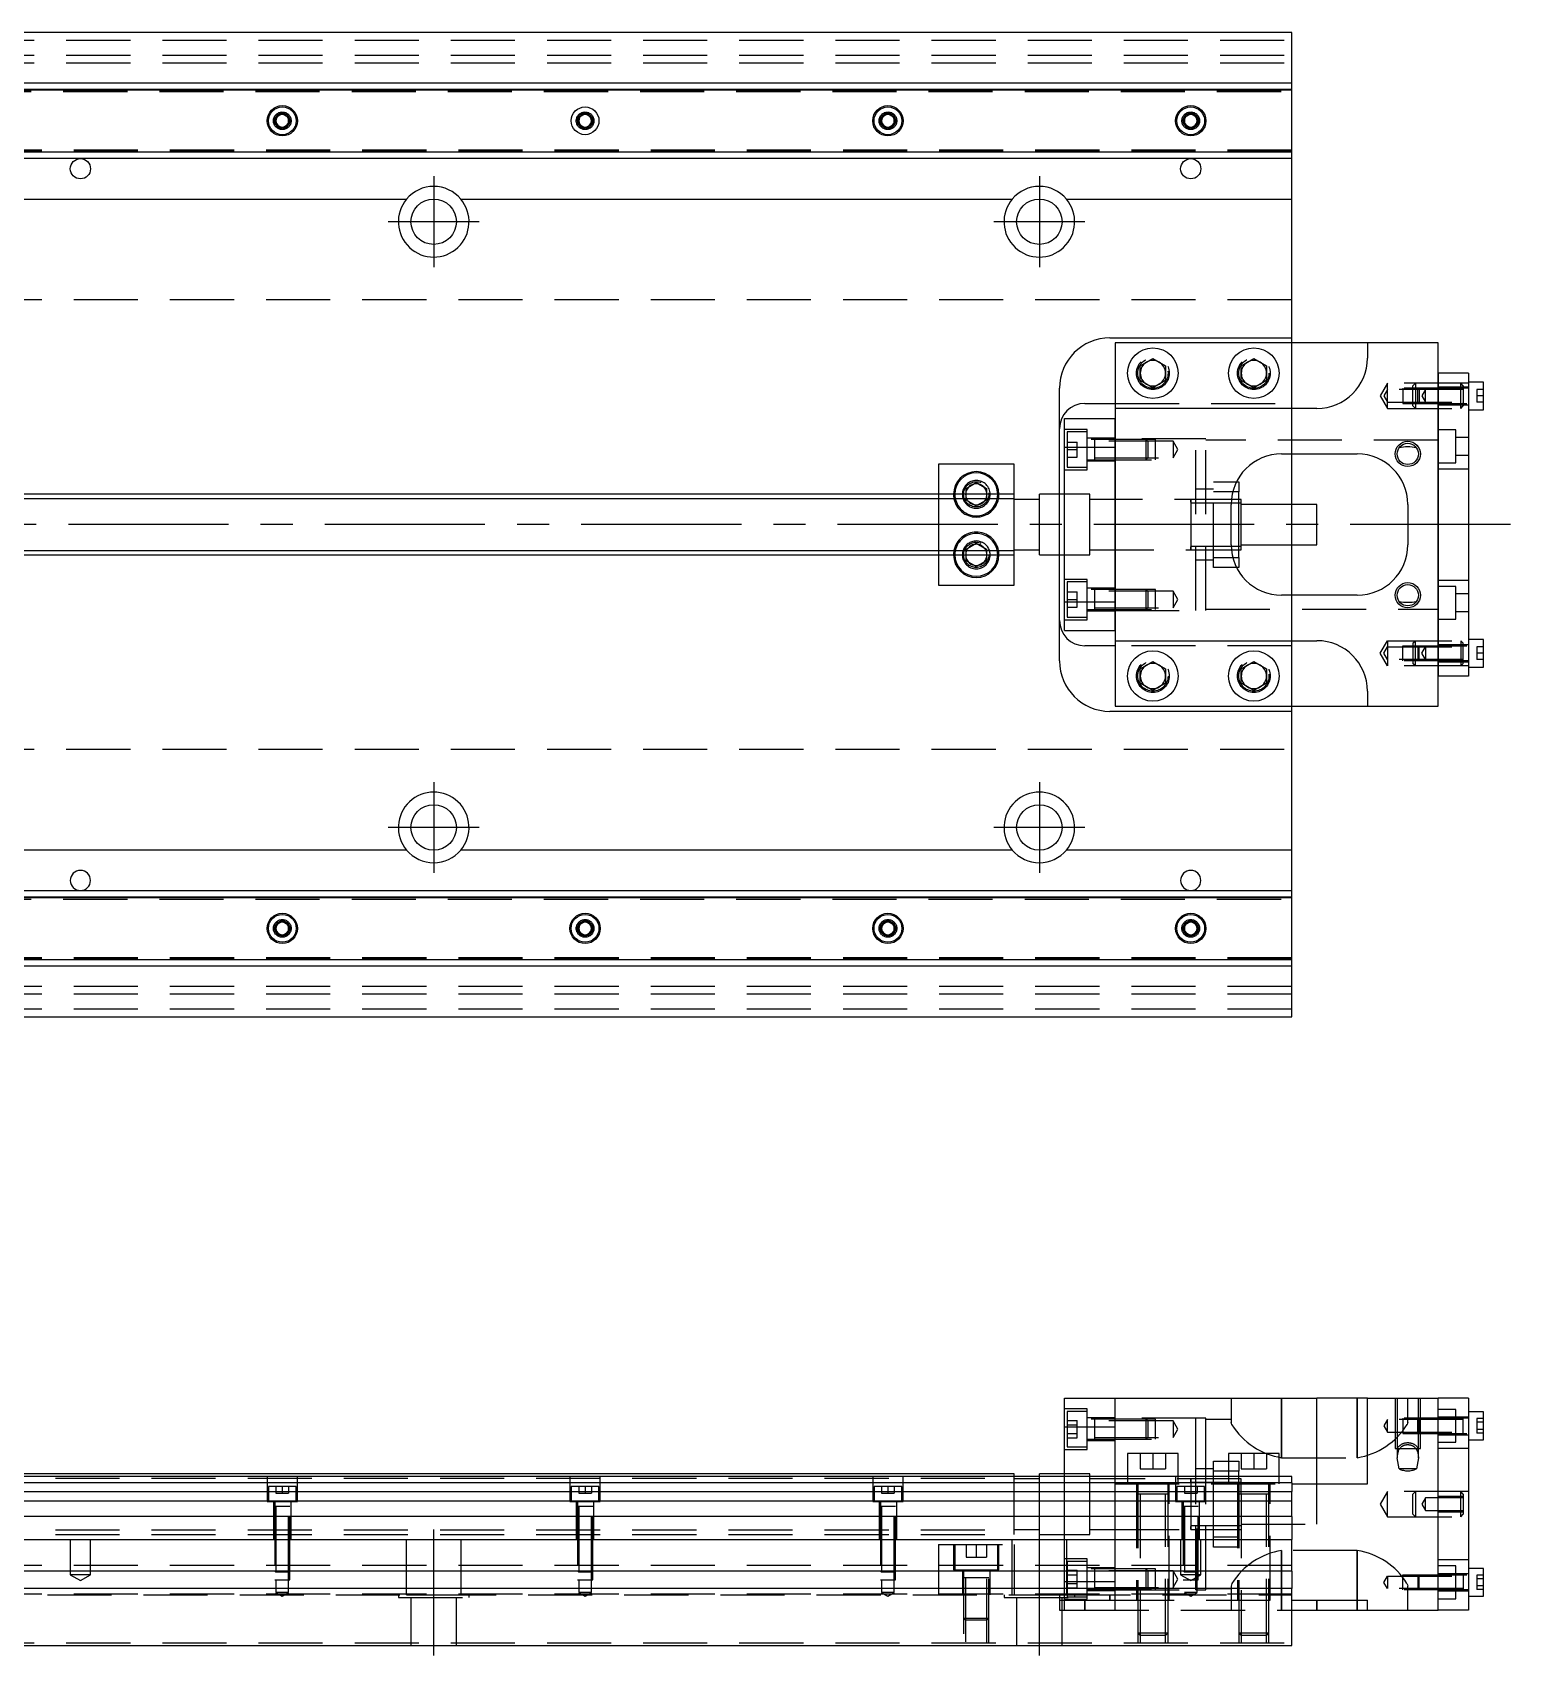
# Model space of a CAD drawing. Extents: x -10 to 900, y -259 to 102.
# Drawn here: x 450.5 to 743.4, y -224.1 to 97.5 of the extents above; entities that cross this region are included whole.
import ezdxf

# ---------------------------------------------------------------- set-up
doc = ezdxf.new("R2010")
doc.units = 0
doc.linetypes.add('CENTER', pattern=[50.8, 31.75, -6.35, 6.35, -6.35])
doc.linetypes.add('DASHED', pattern=[19.05, 12.7, -6.35])
doc.layers.get('0').update_dxf_attribs({"linetype": 'CONTINUOUS'})
doc.layers.add('CENTER', color=1, linetype='CENTER')

msp = doc.modelspace()

# ---------------------------------------------------------------- linework, layer by layer
at = {"color": 7, "linetype": 'CONTINUOUS'}
for p, q in [((700, 97.5), (425, 97.5)), ((700, 87.5), (700, 97.5)), ((425, 87.5), (700, 87.5)), ((700, 86.247728), (700, 87.5)), ((425, 86.247728), (700, 86.247728)), ((700, 73.752272), (700, 86.247728)), ((498.75, 80.721688), (500, 81.443376)), ((498.75, 79.278312), (498.75, 80.721688)), ((500, 81.443376), (501.25, 80.721688)), ((501.25, 80.721688), (501.25, 79.278312)), ((558.75, 80.721688), (560, 81.443376)), ((558.75, 79.278312), (558.75, 80.721688)), ((560, 81.443376), (561.25, 80.721688)), ((561.25, 80.721688), (561.25, 79.278312)), ((618.75, 80.721688), (620, 81.443376)), ((618.75, 79.278312), (618.75, 80.721688)), ((620, 81.443376), (621.25, 80.721688)), ((621.25, 80.721688), (621.25, 79.278312)), ((678.75, 80.721688), (680, 81.443376)), ((678.75, 79.278312), (678.75, 80.721688)), ((680, 81.443376), (681.25, 80.721688)), ((681.25, 80.721688), (681.25, 79.278312)), ((500, 78.556624), (498.75, 79.278312)), ((501.25, 79.278312), (500, 78.556624)), ((560, 78.556624), (558.75, 79.278312)), ((561.25, 79.278312), (560, 78.556624)), ((620, 78.556624), (618.75, 79.278312)), ((621.25, 79.278312), (620, 78.556624)), ((680, 78.556624), (678.75, 79.278312)), ((681.25, 79.278312), (680, 78.556624)), ((700, 73.752272), (425, 73.752272)), ((700, 72.5), (425, 72.5)), ((700, 72.5), (700, 73.752272)), ((700, 64.5), (700, 72.5)), ((425, 64.5), (524.638097, 64.5)), ((535.361903, 64.5), (644.638098, 64.5)), ((655.361902, 64.5), (700, 64.5)), ((700, 37), (700, 64.5)), ((664, 37), (700, 37)), ((715, 36), (665, 36)), ((665, 36), (665, 23)), ((700, 36), (700, 37)), ((729, 36), (715, 36)), ((715, 36), (715, 33)), ((729, 30), (729, 36)), ((670, 31.443376), (672.5, 32.886752)), ((672.5, 32.886752), (675, 31.443376)), ((690, 31.443376), (692.5, 32.886752)), ((692.5, 32.886752), (695, 31.443376)), ((670, 28.556624), (670, 31.443376)), ((675, 31.443376), (675, 28.556624)), ((690, 28.556624), (690, 31.443376)), ((695, 31.443376), (695, 28.556624)), ((735, 30), (729, 30)), ((729, 30), (729, -30)), ((729, -30), (729, 30)), ((735, 30), (735, -30)), ((654, 6), (654, 27)), ((672.5, 27.113248), (670, 28.556624)), ((675, 28.556624), (672.5, 27.113248)), ((692.5, 27.113248), (690, 28.556624)), ((695, 28.556624), (692.5, 27.113248)), ((738, 28.25), (735, 28.25)), ((738, 22.75), (738, 28.25)), ((659, 24), (665, 24)), ((705, 23), (665, 23)), ((665, 23), (665, 15.32971)), ((734, 23.999994), (734, 24.00051)), ((735, 22.75), (738, 22.75)), ((655, 21), (665, 21)), ((655, 15.32971), (655, 21)), ((655, 15.32971), (665, 15.32971)), ((655, -15.32971), (655, 15.32971)), ((665, -15.32971), (665, 15.32971)), ((665, 15.32971), (665, -15.32971)), ((698, 14), (713, 14)), ((700, 4), (700, 14)), ((630, 12), (630, 6)), ((645, 12), (630, 12)), ((645, 6), (645, 12)), ((635.5, 7.1547), (637.5, 8.309402)), ((635.5, 6), (635.5, 7.1547)), ((637.5, 8.309402), (639.5, 7.1547)), ((639.5, 7.1547), (639.5, 6)), ((689.5, 6.5), (688.317542, 6.5)), ((689.069714, 8.5), (689.5, 8.5)), ((689.5, 8.5), (689.5, 6.5)), ((689.5, -6.5), (689.5, 6.5)), ((645, 6), (425, 6)), ((645, -6), (645, 6)), ((650, 5), (645, 5)), ((650, -6), (650, 6)), ((655, 6), (650, 6)), ((688, -4), (688, 4)), ((689.5, 4.25), (688.003126, 4.25)), ((690, 5), (689.5, 5)), ((690, 4.25), (689.5, 4.25)), ((690, -5), (690, 5)), ((705, 4), (690, 4)), ((705, -4), (705, 4)), ((723, 4), (723, -4)), ((425, -6), (645, -6)), ((630, -6), (630, -12)), ((635.5, -7.1547), (635.5, -6)), ((639.5, -6), (639.5, -7.1547)), ((645, -5), (650, -5)), ((645, -12), (645, -6)), ((650, -6), (655, -6)), ((654, -27), (654, -6)), ((688.003126, -4.25), (689.5, -4.25)), ((689.5, -4.25), (690, -4.25)), ((689.5, -5), (690, -5)), ((690, -4), (705, -4)), ((700, -14), (700, -4)), ((637.5, -8.309402), (635.5, -7.1547)), ((639.5, -7.1547), (637.5, -8.309402)), ((688.317542, -6.5), (689.5, -6.5)), ((689.5, -8.5), (689.069714, -8.5)), ((689.5, -6.5), (689.5, -8.5)), ((630, -12), (645, -12)), ((655, -15.32971), (665, -15.32971)), ((655, -21), (655, -15.32971)), ((665, -15.32971), (665, -23)), ((713, -14), (698, -14)), ((655, -21), (665, -21)), ((665, -24), (659, -24)), ((665, -23), (705, -23)), ((665, -23), (665, -36)), ((734, -23.999994), (734, -24.00051)), ((738, -22.75), (735, -22.75)), ((738, -28.25), (738, -22.75)), ((670, -28.556624), (672.5, -27.113248)), ((670, -31.443376), (670, -28.556624)), ((672.5, -27.113248), (675, -28.556624)), ((675, -28.556624), (675, -31.443376)), ((690, -28.556624), (692.5, -27.113248)), ((690, -31.443376), (690, -28.556624)), ((692.5, -27.113248), (695, -28.556624)), ((695, -28.556624), (695, -31.443376)), ((735, -28.25), (738, -28.25)), ((672.5, -32.886752), (670, -31.443376)), ((675, -31.443376), (672.5, -32.886752)), ((692.5, -32.886752), (690, -31.443376)), ((695, -31.443376), (692.5, -32.886752)), ((735, -30), (729, -30)), ((729, -36), (729, -30)), ((715, -33), (715, -36)), ((700, -37), (664, -37)), ((665, -36), (715, -36)), ((700, -37), (700, -36)), ((700, -64.5), (700, -37)), ((715, -36), (729, -36)), ((524.638097, -64.5), (425, -64.5)), ((644.638098, -64.5), (535.361903, -64.5)), ((700, -64.5), (655.361902, -64.5)), ((700, -72.5), (700, -64.5)), ((425, -72.5), (700, -72.5)), ((425, -73.752272), (700, -73.752272)), ((700, -73.752272), (700, -72.5)), ((700, -86.247728), (700, -73.752272)), ((498.75, -79.278312), (500, -78.556624)), ((498.75, -80.721688), (498.75, -79.278312)), ((500, -78.556624), (501.25, -79.278312)), ((501.25, -79.278312), (501.25, -80.721688)), ((558.75, -79.278312), (560, -78.556624)), ((558.75, -80.721688), (558.75, -79.278312)), ((560, -78.556624), (561.25, -79.278312)), ((561.25, -79.278312), (561.25, -80.721688)), ((618.75, -79.278312), (620, -78.556624)), ((618.75, -80.721688), (618.75, -79.278312)), ((620, -78.556624), (621.25, -79.278312)), ((621.25, -79.278312), (621.25, -80.721688)), ((678.75, -79.278312), (680, -78.556624)), ((678.75, -80.721688), (678.75, -79.278312)), ((680, -78.556624), (681.25, -79.278312)), ((681.25, -79.278312), (681.25, -80.721688)), ((500, -81.443376), (498.75, -80.721688)), ((501.25, -80.721688), (500, -81.443376)), ((560, -81.443376), (558.75, -80.721688)), ((561.25, -80.721688), (560, -81.443376)), ((620, -81.443376), (618.75, -80.721688)), ((621.25, -80.721688), (620, -81.443376)), ((680, -81.443376), (678.75, -80.721688)), ((681.25, -80.721688), (680, -81.443376)), ((700, -86.247728), (425, -86.247728)), ((700, -87.5), (700, -86.247728)), ((700, -87.5), (425, -87.5)), ((700, -97.5), (700, -87.5)), ((425, -97.5), (700, -97.5)), ((655, -173.06), (665, -173.06)), ((655, -178.73029), (655, -173.06)), ((665, -173.06), (705, -173.06)), ((665, -188.56), (665, -173.06)), ((705, -190.06), (705, -173.06)), ((715, -173.06), (705, -173.06)), ((715, -190.06), (715, -173.06)), ((715, -173.06), (729, -173.06)), ((735, -173.06), (729, -173.06)), ((729, -215.06), (729, -173.06)), ((735, -173.06), (735, -215.06)), ((738, -175.81), (735, -175.81)), ((738, -181.31), (738, -175.81)), ((655, -178.73029), (665, -178.73029)), ((655, -188.56), (655, -178.73029)), ((734, -178.563062), (734, -178.429962)), ((735, -181.31), (738, -181.31)), ((677.5, -184.06), (667.5, -184.06)), ((667.5, -184.06), (667.5, -188.56)), ((677.5, -188.56), (677.5, -184.06)), ((697.5, -184.06), (687.5, -184.06)), ((687.5, -184.06), (687.5, -188.56)), ((697.5, -188.56), (697.5, -184.06)), ((645, -188.06), (418.5, -188.06)), ((700, -188.56), (418.5, -188.56)), ((645, -188.56), (645, -188.06)), ((650, -188.56), (650, -188.06)), ((655, -188.06), (650, -188.06)), ((680, -189.059994), (680, -199.060006)), ((680, -189.059994), (680, -189.81)), ((700, -189.812272), (700, -188.56)), ((700, -189.812272), (418.5, -189.812272)), ((418.5, -191.58668), (700, -191.58668)), ((680, -189.81), (680, -190.06)), ((681, -189.81), (680, -189.81)), ((680, -190.06), (680, -190.56)), ((680, -191.86), (680, -193.56)), ((684.5, -189.81), (681, -189.81)), ((687.5, -189.81), (684.5, -189.81)), ((689.5, -189.81), (687.5, -189.81)), ((690, -189.81), (689.5, -189.81)), ((700, -189.812272), (700, -191.58668)), ((700, -190.06), (715, -190.06)), ((700, -193.483076), (700, -191.58668)), ((700, -193.483076), (418.5, -193.483076)), ((680, -193.56), (680, -198.31)), ((680, -194.06), (680, -199.060006)), ((700, -196.537372), (700, -193.483076)), ((700, -196.537372), (418.5, -196.537372)), ((680, -198.31), (690, -198.31)), ((700, -196.537372), (700, -201.06)), ((0, -201.06), (700, -201.06)), ((700, -207.36), (700, -201.06)), ((700, -207.36), (0, -207.36)), ((700, -207.36), (700, -210.76)), ((738, -206.81), (735, -206.81)), ((738, -212.31), (738, -206.81)), ((700, -210.76), (0, -210.76)), ((700, -222.06), (700, -210.76)), ((734, -209.556938), (734, -209.690038)), ((700, -213.06), (715, -213.06)), ((700, -215.06), (705, -215.06)), ((705, -215.06), (705, -213.06)), ((705, -215.06), (715, -215.06)), ((715, -215.06), (715, -213.06)), ((715, -215.06), (729, -215.06)), ((735, -215.06), (729, -215.06)), ((735, -212.31), (738, -212.31)), ((0, -222.06), (700, -222.06))]:
    msp.add_line(p, q, dxfattribs=at)
at = {"color": 3, "linetype": 'DASHED'}
for p, q in [((0, 96), (700, 96)), ((0, 93), (700, 93)), ((0, 91.5), (700, 91.5)), ((418.5, 86.1), (700, 86.1)), ((418.5, 85.8), (700, 85.8)), ((425, 86.1147), (700, 86.1147)), ((501.477374, 80.25955), (501.5, 80)), ((561.477374, 80.25955), (561.5, 80)), ((621.477374, 80.25955), (621.5, 80)), ((681.477374, 80.25955), (681.5, 80)), ((700, 74.2), (418.5, 74.2)), ((700, 73.9), (418.5, 73.9)), ((700, 73.8853), (425, 73.8853)), ((700, 44.5), (0, 44.5)), ((700, 24), (700, 36)), ((675.477798, 30.364306), (675.5, 30)), ((689.5, 30), (689.520026, 30.346056)), ((719, 28), (717.556624, 25.5)), ((719, 26.75), (718.278312, 25.5)), ((719, 23), (719, 28)), ((735, 28), (719, 28)), ((734, 26.75), (719, 26.75)), ((735, 27), (722, 26.999994)), ((722, 26.999994), (722, 24.000006)), ((724.5, 28), (724, 27.5)), ((724, 23.5), (724, 27.5)), ((724.5, 28), (724.5, 23)), ((725.25, 27), (725, 26.75)), ((725, 24.25), (725, 26.75)), ((725.25, 27), (725.25, 24)), ((726.5, 26.75), (725.778312, 25.5)), ((726.5, 24.25), (726.5, 26.75)), ((735, 27.25), (729, 27.25)), ((733.5, 23), (733.5, 28)), ((734, 27.5), (733.5, 28)), ((734, 27.5), (734, 23.5)), ((736.7, 26.75), (736.7, 25.5)), ((738, 26.75), (736.7, 26.75)), ((665, 24), (700, 24)), ((700, 23), (700, 24)), ((700, 14), (700, 23)), ((717.556624, 25.5), (719, 23)), ((718.278312, 25.5), (719, 24.25)), ((719, 24.25), (734, 24.25)), ((719, 23), (735, 23)), ((722, 24.000006), (735, 24)), ((724, 23.5), (724.5, 23)), ((725, 24.25), (725.25, 24)), ((725.778312, 25.5), (726.5, 24.25)), ((729, 23.75), (735, 23.75)), ((733.5, 23), (734, 23.5)), ((733.995, 24), (734, 24)), ((734, 24), (734, 24.124608)), ((734, 24.124608), (734, 24)), ((734, 24), (734, 23.859464)), ((734, 24), (734.005, 24)), ((736.7, 25.5), (736.7, 24.25)), ((738, 25.5), (736.7, 25.5)), ((738, 24.25), (736.7, 24.25)), ((665, 15.32971), (665, 21)), ((659.5, 18.849242), (655, 18.849242)), ((655.5, 18.349242), (655.5, 11.349242)), ((659.5, 18.349242), (655.5, 18.349242)), ((655.5, 16.349242), (657.5, 16.349242)), ((657.5, 14.849242), (657.5, 16.349242)), ((659.5, 10.849242), (659.5, 18.849242)), ((665, 17.099242), (659.5, 17.099242)), ((673, 16.849238), (659.5, 16.849238)), ((660.9, 16.849238), (660.9, 12.849248)), ((676.5, 16.499242), (660.9, 16.499242)), ((683, 17), (665, 17)), ((671.15, 12.849242), (671.15, 16.849242)), ((671.5, 16.499242), (671.15, 16.849242)), ((671.5, 16.499242), (671.5, 13.199242)), ((673, 12.849248), (673, 16.849238)), ((676.5, 16.499242), (676.5, 13.199242)), ((677.452628, 14.849242), (676.5, 16.499242)), ((681, -17), (681, 17)), ((683, -17), (683, 17)), ((729, 16.75), (683, 16.75)), ((732.5, 18.75), (729, 18.75)), ((732.5, 12.25), (732.5, 18.75)), ((735, 17.25), (732.5, 17.25)), ((655.5, 14.849242), (657.5, 14.849242)), ((655.5, 13.349242), (657.5, 13.349242)), ((657.5, 13.349242), (657.5, 14.849242)), ((660.9, 13.199242), (676.5, 13.199242)), ((671.15, 12.849242), (671.5, 13.199242)), ((676.5, 13.199242), (677.452628, 14.849242)), ((732.5, 13.75), (735, 13.75)), ((655, 10.849242), (659.5, 10.849242)), ((655.5, 11.349242), (659.5, 11.349242)), ((659.5, 12.849248), (673, 12.849248)), ((659.5, 12.599242), (665, 12.599242)), ((729, 12.25), (732.5, 12.25)), ((735, 11), (729, 11)), ((684.5, 7), (681, 7)), ((684.5, 8.5), (689.069714, 8.5)), ((684.5, -8.5), (684.5, 8.5)), ((688.317542, 6.5), (684.5, 6.5)), ((630, 6), (630, 5.125)), ((630, 5.125), (630, -5.125)), ((635.5, 5.125), (635.5, 6)), ((635.5, 4.8453), (635.5, 5.125)), ((637.5, 3.690598), (635.5, 4.8453)), ((639.5, 4.8453), (637.5, 3.690598)), ((639.5, 6), (639.5, 5.125)), ((639.5, 5.125), (639.5, 4.8453)), ((639.983582, 6.286038), (640, 6)), ((654, -6), (654, 6)), ((660, 6), (655, 6)), ((660, -6), (660, 6)), ((689.5, 5), (660, 5)), ((680, 5.000006), (680, -5.000006)), ((680, 4.43509), (680, 5)), ((680, 5), (680, 4.435078)), ((680, 4.435078), (680, -4.43509)), ((688.003126, 4.25), (680, 4.25)), ((700, -4), (700, 4)), ((630, -5.125), (630, -6)), ((635, -6), (635.018502, -5.696412)), ((635.5, -4.8453), (637.5, -3.690598)), ((635.5, -5.125), (635.5, -4.8453)), ((635.5, -6), (635.5, -5.125)), ((637.5, -3.690598), (639.5, -4.8453)), ((639.5, -4.8453), (639.5, -5.125)), ((639.5, -5.125), (639.5, -6)), ((655, -6), (660, -6)), ((660, -5), (689.5, -5)), ((680, -4.25), (688.003126, -4.25)), ((680, -5), (680, -4.435078)), ((680, -4.43509), (680, -4.998998)), ((680, -4.998998), (680, -5)), ((681, -7), (684.5, -7)), ((684.5, -6.5), (688.317542, -6.5)), ((689.069714, -8.5), (684.5, -8.5)), ((659.5, -10.849242), (655, -10.849242)), ((655.5, -11.349242), (655.5, -18.349242)), ((659.5, -11.349242), (655.5, -11.349242)), ((659.5, -18.849242), (659.5, -10.849242)), ((665, -12.599242), (659.5, -12.599242)), ((673, -12.849248), (659.5, -12.849248)), ((660.9, -12.849248), (660.9, -16.849238)), ((671.15, -16.849242), (671.15, -12.849242)), ((671.5, -13.199242), (671.15, -12.849242)), ((673, -16.849238), (673, -12.849248)), ((729, -11), (735, -11)), ((732.5, -12.25), (729, -12.25)), ((732.5, -18.75), (732.5, -12.25)), ((655.5, -13.349242), (657.5, -13.349242)), ((655.5, -14.849242), (657.5, -14.849242)), ((657.5, -14.849242), (657.5, -13.349242)), ((657.5, -16.349242), (657.5, -14.849242)), ((676.5, -13.199242), (660.9, -13.199242)), ((665, -21), (665, -15.32971)), ((671.5, -13.199242), (671.5, -16.499242)), ((676.5, -13.199242), (676.5, -16.499242)), ((677.452628, -14.849242), (676.5, -13.199242)), ((676.5, -16.499242), (677.452628, -14.849242)), ((700, -23), (700, -14)), ((735, -13.75), (732.5, -13.75)), ((655, -18.849242), (659.5, -18.849242)), ((655.5, -16.349242), (657.5, -16.349242)), ((655.5, -18.349242), (659.5, -18.349242)), ((659.5, -16.849238), (673, -16.849238)), ((659.5, -17.099242), (665, -17.099242)), ((660.9, -16.499242), (676.5, -16.499242)), ((665, -17), (683, -17)), ((671.15, -16.849242), (671.5, -16.499242)), ((683, -16.75), (729, -16.75)), ((729, -18.75), (732.5, -18.75)), ((732.5, -17.25), (735, -17.25)), ((700, -24), (665, -24)), ((700, -24), (700, -23)), ((700, -36), (700, -24)), ((717.556624, -25.5), (719, -23)), ((719, -28), (717.556624, -25.5)), ((718.278312, -25.5), (719, -24.25)), ((719, -26.75), (718.278312, -25.5)), ((719, -23), (719, -28)), ((719, -23), (735, -23)), ((719, -24.25), (734, -24.25)), ((722, -24.000006), (735, -24)), ((722, -26.999994), (722, -24.000006)), ((724, -23.5), (724.5, -23)), ((724, -23.5), (724, -27.5)), ((724.5, -28), (724.5, -23)), ((725, -24.25), (725.25, -24)), ((725, -24.25), (725, -26.75)), ((725.25, -27), (725.25, -24)), ((725.778312, -25.5), (726.5, -24.25)), ((726.5, -26.75), (725.778312, -25.5)), ((726.5, -24.25), (726.5, -26.75)), ((729, -23.75), (735, -23.75)), ((733.5, -23), (733.5, -28)), ((733.5, -23), (734, -23.5)), ((733.995, -24), (734, -24)), ((734, -27.5), (734, -23.5)), ((734, -24), (734, -23.859464)), ((734, -24), (734, -24.124608)), ((734, -24.124608), (734, -24)), ((734, -24), (734.005, -24)), ((736.7, -24.25), (736.7, -25.5)), ((738, -24.25), (736.7, -24.25)), ((736.7, -25.5), (736.7, -26.75)), ((738, -25.5), (736.7, -25.5)), ((734, -26.75), (719, -26.75)), ((735, -28), (719, -28)), ((735, -27), (722, -26.999994)), ((724.5, -28), (724, -27.5)), ((725.25, -27), (725, -26.75)), ((735, -27.25), (729, -27.25)), ((734, -27.5), (733.5, -28)), ((738, -26.75), (736.7, -26.75)), ((669.5, -30), (669.520026, -29.653944)), ((695.477798, -29.635694), (695.5, -30)), ((0, -44.5), (700, -44.5)), ((418.5, -73.9), (700, -73.9)), ((425, -73.8853), (700, -73.8853)), ((418.5, -74.2), (700, -74.2)), ((498.5, -80), (498.516134, -79.78059)), ((561.477374, -79.74045), (561.5, -80)), ((618.5, -80), (618.516134, -79.78059)), ((681.477374, -79.74045), (681.5, -80)), ((700, -85.8), (418.5, -85.8)), ((700, -86.1), (418.5, -86.1)), ((700, -86.1147), (425, -86.1147)), ((700, -91.5), (0, -91.5)), ((700, -93), (0, -93)), ((700, -96), (0, -96)), ((688, -173.06), (688, -177.794622)), ((698, -184.864212), (698, -173.06)), ((698, -173.06), (698, -184.864212)), ((713, -173.06), (713, -184.864212)), ((713, -184.864212), (713, -173.06)), ((720.500006, -173.06), (720.500006, -183.06)), ((720.9, -173.06), (720.9, -183.06)), ((723, -177.794622), (723, -173.06)), ((725.1, -183.06), (725.1, -173.06)), ((725.499994, -183.06), (725.499994, -173.06)), ((659.5, -175.210758), (655, -175.210758)), ((655.5, -175.710758), (655.5, -179.210758)), ((659.5, -175.710758), (655.5, -175.710758)), ((659.5, -183.210758), (659.5, -175.210758)), ((732.5, -175.31), (729, -175.31)), ((735, -176.81), (729, -176.81)), ((732.5, -181.81), (732.5, -175.31)), ((655.5, -177.478706), (657.5, -177.478706)), ((655.5, -178.344732), (657.5, -178.344732)), ((655.5, -179.210758), (655.5, -182.710758)), ((657.5, -178.344732), (657.5, -177.478706)), ((657.5, -180.076782), (657.5, -178.344732)), ((665, -176.960758), (659.5, -176.960758)), ((673, -177.210762), (659.5, -177.210762)), ((660.9, -177.210762), (660.9, -181.210752)), ((676.5, -177.560758), (660.9, -177.560758)), ((683, -177.06), (665, -177.06)), ((671.15, -179.210758), (671.15, -177.210758)), ((671.5, -177.560758), (671.15, -177.210758)), ((671.15, -181.210758), (671.15, -179.210758)), ((671.5, -177.560758), (671.5, -179.210758)), ((671.5, -179.210758), (671.5, -180.860758)), ((673, -181.210752), (673, -177.210762)), ((676.5, -177.560758), (676.5, -179.210758)), ((677.452628, -179.210758), (676.5, -177.560758)), ((676.5, -179.210758), (676.5, -180.860758)), ((676.5, -180.860758), (677.452628, -179.210758)), ((681, -188.56), (681, -177.06)), ((683, -188.56), (683, -177.06)), ((688, -177.31), (683, -177.31)), ((688.0406, -178.042522), (688, -177.794622)), ((688.159074, -178.337602), (688.0406, -178.042522)), ((719, -177.31), (718.278312, -178.56)), ((718.278312, -178.56), (719, -179.81)), ((719, -179.81), (719, -177.31)), ((734, -177.31), (719, -177.31)), ((719, -179.81), (734, -179.81)), ((722, -177.060006), (722, -180.059994)), ((735, -177.060006), (722, -177.060006)), ((722, -180.059994), (735, -180.059994)), ((722.96689, -178.016202), (722.86994, -178.27654)), ((723, -177.794622), (722.96689, -178.016202)), ((725.25, -177.06), (725, -177.31)), ((725, -179.81), (725, -177.31)), ((725, -179.81), (725.25, -180.06)), ((725.25, -177.06), (725.25, -180.06)), ((734, -180.059994), (734, -177.060006)), ((736.7, -177.116624), (736.7, -177.838312)), ((738, -177.116624), (736.7, -177.116624)), ((736.7, -177.838312), (736.7, -179.281688)), ((738, -177.838312), (736.7, -177.838312)), ((738, -179.281688), (736.7, -179.281688)), ((736.7, -179.281688), (736.7, -180.003376)), ((738, -180.003376), (736.7, -180.003376)), ((655, -183.210758), (659.5, -183.210758)), ((655.5, -180.076782), (657.5, -180.076782)), ((655.5, -180.942808), (657.5, -180.942808)), ((655.5, -182.710758), (659.5, -182.710758)), ((657.5, -180.942808), (657.5, -180.076782)), ((659.5, -181.210752), (673, -181.210752)), ((659.5, -181.460758), (665, -181.460758)), ((660.9, -180.860758), (676.5, -180.860758)), ((671.15, -181.210758), (671.5, -180.860758)), ((720.500006, -183.06), (725.499994, -183.06)), ((720.9, -183.06), (720.9, -184.865886)), ((720.907628, -183.06), (720.969086, -182.95795)), ((720.969086, -182.95795), (721.036096, -182.858238)), ((721.036096, -182.858238), (721.108724, -182.76125)), ((721.108724, -182.76125), (721.18703, -182.66737)), ((721.18703, -182.66737), (721.271082, -182.576986)), ((721.252108, -183.29899), (721.406876, -183.06)), ((721.271082, -182.576986), (721.360942, -182.49048)), ((721.360942, -182.49048), (721.456672, -182.408242)), ((721.406876, -183.06), (721.472652, -182.976722)), ((721.456672, -182.408242), (721.530808, -182.350758)), ((721.472652, -182.976722), (721.54368, -182.896042)), ((721.530808, -182.350758), (721.608482, -182.295662)), ((721.54368, -182.896042), (721.619948, -182.8184)), ((721.608482, -182.295662), (721.689542, -182.243172)), ((721.619948, -182.8184), (721.70144, -182.74423)), ((721.689542, -182.243172), (721.773834, -182.19351)), ((721.70144, -182.74423), (721.788144, -182.673974)), ((721.773834, -182.19351), (721.861204, -182.146894)), ((721.788144, -182.673974), (721.880046, -182.608064)), ((721.861204, -182.146894), (721.951502, -182.103544)), ((721.880046, -182.608064), (721.954118, -182.560656)), ((721.951502, -182.103544), (722.044572, -182.063684)), ((721.954118, -182.560656), (722.03135, -182.516094)), ((722.03135, -182.516094), (722.111578, -182.474638)), ((722.044572, -182.063684), (722.12908, -182.031524)), ((722.111578, -182.474638), (722.175344, -182.444968)), ((722.12908, -182.031524), (722.216032, -182.002168)), ((722.175344, -182.444968), (722.240858, -182.417316)), ((722.216032, -182.002168), (722.305116, -181.975736)), ((722.240858, -182.417316), (722.307978, -182.3918)), ((722.305116, -181.975736), (722.396024, -181.952342)), ((722.307978, -182.3918), (722.376556, -182.368542)), ((722.376556, -182.368542), (722.444896, -182.348084)), ((722.396024, -181.952342), (722.488448, -181.932106)), ((722.444896, -182.348084), (722.514554, -182.329902)), ((722.488448, -181.932106), (722.582076, -181.915144)), ((722.514554, -182.329902), (722.585318, -182.314088)), ((722.582076, -181.915144), (722.6766, -181.901574)), ((722.585318, -182.314088), (722.656978, -182.30073)), ((722.656978, -182.30073), (722.732334, -182.289516)), ((722.6766, -181.901574), (722.77171, -181.891514)), ((722.732334, -182.289516), (722.808494, -182.281048)), ((722.77171, -181.891514), (722.864904, -181.885142)), ((722.808494, -182.281048), (722.885162, -182.275372)), ((722.864904, -181.885142), (722.958756, -181.8821)), ((722.885162, -182.275372), (722.96204, -182.272534)), ((722.958756, -181.8821), (723.052902, -181.882368)), ((722.96204, -182.272534), (723.025968, -182.272356)), ((723.025968, -182.272356), (723.089908, -182.274142)), ((723.052902, -181.882368), (723.146974, -181.885924)), ((723.089908, -182.274142), (723.15368, -182.277882)), ((723.146974, -181.885924), (723.240604, -181.89275)), ((723.15368, -182.277882), (723.21711, -182.28356)), ((723.21711, -182.28356), (723.282064, -182.291436)), ((723.240604, -181.89275), (723.333426, -181.902822)), ((723.282064, -182.291436), (723.346536, -182.301334)), ((723.333426, -181.902822), (723.425072, -181.91612)), ((723.346536, -182.301334), (723.410354, -182.313204)), ((723.410354, -182.313204), (723.473348, -182.326996)), ((723.425072, -181.91612), (723.52405, -181.93437)), ((723.473348, -182.326996), (723.552576, -182.347398)), ((723.52405, -181.93437), (723.621698, -181.956386)), ((723.552576, -182.347398), (723.630374, -182.370842)), ((723.621698, -181.956386), (723.717682, -181.982008)), ((723.630374, -182.370842), (723.706522, -182.397168)), ((723.706522, -182.397168), (723.780796, -182.426218)), ((723.717682, -181.982008), (723.811672, -182.011076)), ((723.780796, -182.426218), (723.852978, -182.45783)), ((723.811672, -182.011076), (723.90333, -182.04343)), ((723.852978, -182.45783), (723.922846, -182.491844)), ((723.90333, -182.04343), (723.992326, -182.07891)), ((723.922846, -182.491844), (723.993214, -182.529754)), ((723.992326, -182.07891), (724.085662, -182.12077)), ((723.993214, -182.529754), (724.061216, -182.570088)), ((724.061216, -182.570088), (724.126752, -182.612668)), ((724.085662, -182.12077), (724.176062, -182.166126)), ((724.126752, -182.612668), (724.189732, -182.657316)), ((724.176062, -182.166126), (724.263364, -182.21475)), ((724.189732, -182.657316), (724.272016, -182.72174)), ((724.263364, -182.21475), (724.347404, -182.26641)), ((724.272016, -182.72174), (724.34967, -182.789612)), ((724.347404, -182.26641), (724.428022, -182.320876)), ((724.34967, -182.789612), (724.42265, -182.860546)), ((724.42265, -182.860546), (724.482862, -182.92506)), ((724.428022, -182.320876), (724.505054, -182.377916)), ((724.482862, -182.92506), (724.539674, -182.991612)), ((724.505054, -182.377916), (724.608234, -182.462994)), ((724.539674, -182.991612), (724.593124, -183.06)), ((724.593124, -183.06), (724.655346, -183.147862)), ((724.608234, -182.462994), (724.70488, -182.55296)), ((724.655346, -183.147862), (724.712702, -183.238234)), ((724.70488, -182.55296), (724.795058, -182.647352)), ((724.712702, -183.238234), (724.765332, -183.33083)), ((724.795058, -182.647352), (724.87883, -182.745712)), ((724.87883, -182.745712), (724.956264, -182.847578)), ((724.956264, -182.847578), (725.027422, -182.952494)), ((725.027422, -182.952494), (725.092372, -183.06)), ((725.1, -184.865234), (725.1, -183.06)), ((729, -180.31), (735, -180.31)), ((729, -181.81), (732.5, -181.81)), ((735, -183.06), (729, -183.06)), ((670, -184.06), (670, -187.06)), ((672.5, -184.06), (672.5, -187.06)), ((675, -184.06), (675, -187.06)), ((684.5, -185.56), (687.5, -185.56)), ((684.5, -187.56), (684.5, -185.56)), ((687.5, -185.56), (689.5, -185.56)), ((689.5, -185.56), (689.5, -187.56)), ((690, -184.06), (690, -187.06)), ((692.5, -184.06), (692.5, -187.06)), ((695, -184.06), (695, -187.06)), ((698, -184.864212), (713, -184.864212)), ((721.28872, -187.06), (720.9, -184.865388)), ((721.13103, -183.550114), (721.252108, -183.29899)), ((725.1, -184.864916), (724.71128, -187.06)), ((724.765332, -183.33083), (724.813372, -183.425362)), ((724.813372, -183.425362), (724.8719, -183.55724)), ((724.8719, -183.55724), (724.92278, -183.6922)), ((724.92278, -183.6922), (724.966392, -183.829764)), ((724.966392, -183.829764), (725.010876, -184.002894)), ((725.010876, -184.002894), (725.045674, -184.179318)), ((725.045674, -184.179318), (725.071382, -184.358488)), ((725.071382, -184.358488), (725.0886, -184.539854)), ((725.0886, -184.539854), (725.099466, -184.791366)), ((725.099466, -184.791366), (725.1, -184.864916)), ((725.1, -184.865886), (725.1, -184.865234)), ((55, -188.935), (645, -188.935)), ((497, -188.56), (497, -193.56)), ((503, -193.56), (503, -188.56)), ((557, -188.56), (557, -193.56)), ((563, -193.56), (563, -188.56)), ((617, -188.56), (617, -193.56)), ((623, -193.56), (623, -188.56)), ((645, -194.06), (645, -188.56)), ((650, -189.06), (645, -189.06)), ((650, -194.06), (650, -188.56)), ((660, -188.06), (655, -188.06)), ((655, -201.06), (655, -188.56)), ((660, -200.06), (660, -188.06)), ((690, -189.06), (660, -189.06)), ((665, -190.06), (665, -188.56)), ((667.5, -188.56), (667.5, -190.06)), ((670, -187.06), (672.5, -187.06)), ((672.5, -187.06), (675, -187.06)), ((677, -188.56), (677, -193.56)), ((677.5, -190.06), (677.5, -188.56)), ((680, -189.06), (679.995, -189.06)), ((680, -189.06), (680, -189.624922)), ((680, -189.624038), (680, -189.06)), ((680.005, -189.06), (680, -189.06)), ((680, -189.624922), (680, -190.059226)), ((684.5, -187.06), (681, -187.06)), ((681, -190.06), (681, -188.56)), ((683, -193.56), (683, -188.56)), ((687.5, -187.56), (684.5, -187.56)), ((684.5, -188.56), (684.5, -187.56)), ((684.5, -190.06), (684.5, -188.56)), ((689.5, -187.56), (687.5, -187.56)), ((687.5, -188.56), (687.5, -190.06)), ((689.5, -188.56), (689.5, -187.56)), ((689.5, -190.06), (689.5, -188.56)), ((690, -187.06), (692.5, -187.06)), ((690, -190.06), (690, -189.06)), ((692.5, -187.06), (695, -187.06)), ((697.5, -190.06), (697.5, -188.56)), ((724.71128, -187.06), (721.28872, -187.06)), ((502.75, -190.56), (497.25, -190.56)), ((497.25, -190.56), (497.25, -193.56)), ((498.75, -190.56), (498.75, -191.86)), ((498.75, -191.86), (500, -191.86)), ((500, -190.56), (500, -191.86)), ((500, -191.86), (501.25, -191.86)), ((501.25, -190.56), (501.25, -191.86)), ((502.75, -193.56), (502.75, -190.56)), ((562.75, -190.56), (557.25, -190.56)), ((557.25, -190.56), (557.25, -193.56)), ((558.75, -190.56), (558.75, -191.86)), ((558.75, -191.86), (560, -191.86)), ((560, -190.56), (560, -191.86)), ((560, -191.86), (561.25, -191.86)), ((561.25, -190.56), (561.25, -191.86)), ((562.75, -193.56), (562.75, -190.56)), ((622.75, -190.56), (617.25, -190.56)), ((617.25, -190.56), (617.25, -193.56)), ((618.75, -190.56), (618.75, -191.86)), ((618.75, -191.86), (620, -191.86)), ((620, -190.56), (620, -191.86)), ((620, -191.86), (621.25, -191.86)), ((621.25, -190.56), (621.25, -191.86)), ((622.75, -193.56), (622.75, -190.56)), ((665, -201.06), (665, -190.06)), ((665, -190.06), (700, -190.06)), ((669.25, -190.06), (669.25, -213.06)), ((669.500006, -190.06), (669.500006, -221.56)), ((675.499994, -192.06), (669.500006, -192.06)), ((670, -192.06), (670, -221.56)), ((675, -221.56), (675, -192.06)), ((675.499994, -221.56), (675.499994, -190.06)), ((675.75, -213.06), (675.75, -190.06)), ((682.75, -190.56), (677.25, -190.56)), ((677.25, -190.56), (677.25, -193.56)), ((678.75, -190.56), (678.75, -191.86)), ((678.75, -191.86), (680, -191.86)), ((680, -190.059226), (680, -190.459154)), ((680, -190.56), (680, -191.86)), ((680, -191.86), (681.25, -191.86)), ((680, -191.959918), (680, -193.559894)), ((681, -190.56), (681, -190.06)), ((681, -193.56), (681, -190.56)), ((681.25, -190.56), (681.25, -191.86)), ((682.75, -193.56), (682.75, -190.56)), ((684.5, -200.56), (684.5, -190.06)), ((689.25, -190.06), (689.25, -213.06)), ((689.5, -190.06), (689.500006, -221.56)), ((695.499994, -192.06), (689.5, -192.06)), ((690, -192.06), (690, -190.06)), ((690, -192.06), (690, -221.56)), ((695, -221.56), (695, -192.06)), ((695.499994, -221.56), (695.499994, -190.06)), ((695.75, -213.06), (695.75, -190.06)), ((705, -194.06), (705, -190.06)), ((719, -191.56), (717.556624, -194.06)), ((719, -196.56), (719, -191.56)), ((735, -191.56), (719, -191.56)), ((724.5, -191.56), (724, -192.06)), ((724, -196.06), (724, -192.06)), ((724.5, -191.56), (724.5, -196.56)), ((726.5, -192.81), (725.778312, -194.06)), ((726.5, -195.31), (726.5, -192.81)), ((734, -192.81), (726.5, -192.81)), ((734, -192.560006), (729, -192.560006)), ((733.5, -196.56), (733.5, -191.56)), ((734, -192.06), (733.5, -191.56)), ((734, -192.06), (734, -196.06)), ((497, -193.56), (503, -193.56)), ((498.25, -193.56), (498.25, -201.06)), ((501.5, -194.56), (498.5, -194.56)), ((498.500006, -193.56), (498.500006, -209.06)), ((498.75, -194.56), (498.75, -209.06)), ((501.37533, -194.56), (499.998804, -194.56)), ((501.25, -209.06), (501.25, -194.56)), ((501.499994, -209.06), (501.499994, -193.56)), ((501.75, -201.06), (501.75, -193.56)), ((557, -193.56), (563, -193.56)), ((558.25, -193.56), (558.25, -201.06)), ((561.5, -194.56), (558.5, -194.56)), ((558.500006, -193.56), (558.500006, -209.06)), ((558.75, -194.56), (558.75, -209.06)), ((561.37533, -194.56), (559.998804, -194.56)), ((561.25, -209.06), (561.25, -194.56)), ((561.499994, -209.06), (561.499994, -193.56)), ((561.75, -201.06), (561.75, -193.56)), ((617, -193.56), (623, -193.56)), ((618.25, -193.56), (618.25, -201.06)), ((621.5, -194.56), (618.5, -194.56)), ((618.500006, -193.56), (618.500006, -209.06)), ((618.75, -194.56), (618.75, -209.06)), ((621.37533, -194.56), (619.998804, -194.56)), ((621.25, -209.06), (621.25, -194.56)), ((621.499994, -209.06), (621.499994, -193.56)), ((621.75, -201.06), (621.75, -193.56)), ((645, -200.06), (645, -194.06)), ((650, -200.06), (650, -194.06)), ((677, -193.56), (683, -193.56)), ((678.25, -193.56), (678.25, -201.06)), ((681.5, -194.56), (678.5, -194.56)), ((678.500006, -193.56), (678.500006, -209.06)), ((678.75, -194.56), (678.75, -211.56)), ((680, -193.559894), (680, -194.260036)), ((680, -194.260036), (680, -198.49509)), ((681, -194.06), (681, -193.56)), ((681, -211.06), (681, -194.06)), ((681.25, -211.56), (681.25, -194.56)), ((681.499994, -209.06), (681.499994, -193.56)), ((681.75, -201.06), (681.75, -193.56)), ((683, -194.06), (683, -193.56)), ((683, -211.06), (683, -194.06)), ((705, -198.06), (705, -194.06)), ((717.556624, -194.06), (719, -196.56)), ((724, -196.06), (724.5, -196.56)), ((725.778312, -194.06), (726.5, -195.31)), ((726.5, -195.31), (734, -195.31)), ((729, -195.559994), (734, -195.559994)), ((733.5, -196.56), (734, -196.06)), ((55, -199.185), (645, -199.185)), ((645, -199.06), (650, -199.06)), ((660, -199.06), (665, -199.06)), ((665, -199.06), (680.005, -199.06)), ((679.995, -199.06), (689.5, -199.06)), ((680, -198.49509), (680, -199.06)), ((680, -199.06), (680, -198.495962)), ((680.005, -199.06), (689.5, -199.06)), ((689.5, -199.06), (690, -199.06)), ((690, -198.06), (705, -198.06)), ((719, -196.56), (735, -196.56)), ((55, -200.06), (645, -200.06)), ((458, -201.06), (458, -208.06)), ((462, -208.06), (462, -201.06)), ((524.638098, -212.06), (524.638098, -201.06)), ((535.361902, -201.06), (535.361902, -212.06)), ((630, -202.06), (645, -202.06)), ((630, -202.06), (630, -207.36)), ((633, -202.06), (633, -207.06)), ((633.25, -202.06), (633.25, -207.06)), ((635.5, -202.06), (635.5, -204.56)), ((637.5, -202.06), (637.5, -204.56)), ((639.5, -202.06), (639.5, -204.56)), ((641.75, -207.06), (641.75, -202.06)), ((642, -207.06), (642, -202.06)), ((644.638098, -212.06), (644.638098, -201.06)), ((645, -202.06), (645, -207.36)), ((650, -200.06), (655, -200.06)), ((655, -200.06), (660, -200.06)), ((655, -207.36), (655, -201.06)), ((655.361902, -201.06), (655.361902, -212.06)), ((665, -207.36), (665, -201.06)), ((678, -201.06), (678, -208.06)), ((682, -208.06), (682, -201.06)), ((684.5, -200.56), (689.5, -200.56)), ((684.5, -202.56), (684.5, -200.56)), ((689.5, -202.56), (684.5, -202.56)), ((635.5, -204.56), (637.5, -204.56)), ((637.5, -204.56), (639.5, -204.56)), ((659.5, -204.909242), (655, -204.909242)), ((655.5, -205.409242), (655.5, -207.36)), ((659.5, -205.409242), (655.5, -205.409242)), ((659.5, -212.909242), (659.5, -204.909242)), ((713, -203.255788), (698, -203.255788)), ((698, -215.06), (698, -203.255788)), ((698, -203.255788), (698, -213.06)), ((713, -203.255788), (713, -215.06)), ((713, -213.06), (713, -203.255788)), ((729, -205.06), (735, -205.06)), ((700, -206.21), (0, -206.21)), ((462, -208.06), (458, -208.06)), ((458, -208.06), (460, -209.2147)), ((460, -209.2147), (462, -208.06)), ((498.5, -207.31), (501.5, -207.31)), ((498.5, -207.31), (498.55, -207.36)), ((498.500006, -207.310006), (498.500006, -207.36)), ((498.55, -207.36), (498.75, -207.56)), ((501.25, -207.56), (498.75, -207.56)), ((501.25, -207.56), (501.45, -207.36)), ((501.45, -207.36), (501.5, -207.31)), ((501.499994, -207.36), (501.499994, -207.310006)), ((558.5, -207.31), (561.5, -207.31)), ((558.5, -207.31), (558.55, -207.36)), ((558.500006, -207.310006), (558.500006, -207.36)), ((558.55, -207.36), (558.75, -207.56)), ((561.25, -207.56), (558.75, -207.56)), ((561.25, -207.56), (561.45, -207.36)), ((561.45, -207.36), (561.5, -207.31)), ((561.499994, -207.36), (561.499994, -207.310006)), ((618.5, -207.31), (621.5, -207.31)), ((618.5, -207.31), (618.55, -207.36)), ((618.500006, -207.310006), (618.500006, -207.36)), ((618.55, -207.36), (618.75, -207.56)), ((621.25, -207.56), (618.75, -207.56)), ((621.25, -207.56), (621.45, -207.36)), ((621.45, -207.36), (621.5, -207.31)), ((621.499994, -207.36), (621.499994, -207.310006)), ((630, -207.36), (630, -210.76)), ((633, -207.06), (642, -207.06)), ((634.75, -207.06), (634.75, -212.06)), ((640, -208.66), (635, -208.66)), ((635.000006, -207.06), (635.000006, -221.56)), ((635.4, -208.66), (635.4, -221.56)), ((639.6, -221.56), (639.6, -208.66)), ((639.999994, -221.56), (639.999994, -207.06)), ((640.25, -212.06), (640.25, -207.06)), ((645, -207.36), (645, -210.76)), ((655, -209.38971), (655, -207.36)), ((655.5, -207.177192), (657.5, -207.177192)), ((655.5, -207.36), (655.5, -208.909242)), ((655.5, -208.043218), (657.5, -208.043218)), ((655.5, -208.909242), (655.5, -210.76)), ((657.5, -208.043218), (657.5, -207.177192)), ((657.5, -209.775268), (657.5, -208.043218)), ((665, -206.659242), (659.5, -206.659242)), ((673, -206.909248), (659.5, -206.909248)), ((660.9, -206.909242), (660.9, -210.909242)), ((676.5, -207.259242), (660.9, -207.259242)), ((665, -210.76), (665, -207.36)), ((671.15, -208.909242), (671.15, -206.909242)), ((671.5, -207.259242), (671.15, -206.909242)), ((671.15, -210.909242), (671.15, -208.909242)), ((671.5, -207.259242), (671.5, -208.909242)), ((671.5, -208.909242), (671.5, -210.559242)), ((673, -210.909238), (673, -206.909248)), ((676.5, -207.259242), (676.5, -208.909242)), ((677.452628, -208.909242), (676.5, -207.259242)), ((676.5, -208.909242), (676.5, -210.559242)), ((676.5, -210.559242), (677.452628, -208.909242)), ((682, -208.06), (678, -208.06)), ((678, -208.06), (680, -209.2147)), ((678.5, -207.31), (681.5, -207.31)), ((678.5, -207.31), (678.55, -207.36)), ((678.500006, -207.310006), (678.500006, -207.36)), ((678.55, -207.36), (678.75, -207.56)), ((681.25, -207.56), (678.75, -207.56)), ((680, -209.2147), (682, -208.06)), ((681.25, -207.56), (681.45, -207.36)), ((681.45, -207.36), (681.5, -207.31)), ((681.499994, -207.36), (681.499994, -207.310006)), ((718.278312, -209.56), (719, -208.31)), ((719, -208.31), (719, -210.81)), ((719, -208.31), (734, -208.31)), ((722, -211.059994), (722, -208.060006)), ((722, -208.060006), (735, -208.060006)), ((725, -208.31), (725.25, -208.06)), ((725, -208.31), (725, -210.81)), ((725.25, -211.06), (725.25, -208.06)), ((732.5, -206.31), (729, -206.31)), ((729, -207.81), (735, -207.81)), ((732.5, -212.81), (732.5, -206.31)), ((734, -208.060006), (734, -211.059994)), ((736.7, -208.116624), (736.7, -208.838312)), ((738, -208.116624), (736.7, -208.116624)), ((736.7, -208.838312), (736.7, -210.281688)), ((738, -208.838312), (736.7, -208.838312)), ((700, -211.91), (0, -211.91)), ((415.361902, -212.06), (644.638098, -212.06)), ((498.500006, -209.06), (501.499994, -209.06)), ((498.75, -209.06), (498.75, -211.56)), ((501.25, -211.56), (498.75, -211.56)), ((498.75, -211.56), (500, -212.281688)), ((500, -212.281688), (501.25, -211.56)), ((501.25, -211.56), (501.25, -209.06)), ((523, -212.06), (523, -212.56)), ((524.638098, -212.06), (535.361902, -212.06)), ((537, -212.56), (537, -212.06)), ((558.500006, -209.06), (561.499994, -209.06)), ((558.75, -209.06), (558.75, -211.56)), ((561.25, -211.56), (558.75, -211.56)), ((558.75, -211.56), (560, -212.281688)), ((560, -212.281688), (561.25, -211.56)), ((561.25, -211.56), (561.25, -209.06)), ((618.500006, -209.06), (621.499994, -209.06)), ((618.75, -209.06), (618.75, -211.56)), ((621.25, -211.56), (618.75, -211.56)), ((618.75, -211.56), (620, -212.281688)), ((620, -212.281688), (621.25, -211.56)), ((621.25, -211.56), (621.25, -209.06)), ((630, -210.76), (630, -212.06)), ((643, -212.06), (643, -212.56)), ((644.638098, -212.06), (655.361902, -212.06)), ((645, -210.76), (645, -212.06)), ((654, -212.06), (654, -213.06)), ((655, -209.38971), (665, -209.38971)), ((655, -210.76), (655, -209.38971)), ((655, -212.06), (655, -210.76)), ((655, -215.06), (655, -212.06)), ((655.361902, -212.06), (700, -212.06)), ((655.5, -209.775268), (657.5, -209.775268)), ((655.5, -210.641294), (657.5, -210.641294)), ((655.5, -210.76), (655.5, -212.06)), ((655.5, -212.06), (655.5, -212.409242)), ((657, -212.56), (657, -212.06)), ((657.5, -210.641294), (657.5, -209.775268)), ((659.5, -210.909238), (673, -210.909238)), ((659.5, -211.159242), (665, -211.159242)), ((660.9, -210.559242), (676.5, -210.559242)), ((664, -213.06), (664, -212.06)), ((664, -212.06), (664, -213.06)), ((665, -213.06), (665, -210.76)), ((665, -211.06), (681, -211.06)), ((671.15, -210.909242), (671.5, -210.559242)), ((678.500006, -209.06), (681.499994, -209.06)), ((681.25, -211.56), (678.75, -211.56)), ((678.75, -211.56), (680, -212.281688)), ((680, -212.281688), (681.25, -211.56)), ((681, -211.06), (683, -211.06)), ((683, -210.81), (688, -210.81)), ((688.0406, -210.077478), (688, -210.325378)), ((688, -210.325378), (688, -215.06)), ((688.159074, -209.782398), (688.0406, -210.077478)), ((719, -210.81), (718.278312, -209.56)), ((734, -210.81), (719, -210.81)), ((735, -211.059994), (722, -211.059994)), ((722.840926, -209.782398), (722.9594, -210.077478)), ((722.9594, -210.077478), (723, -210.325378)), ((723, -215.06), (723, -210.325378)), ((725.25, -211.06), (725, -210.81)), ((735, -211.31), (729, -211.31)), ((738, -210.281688), (736.7, -210.281688)), ((736.7, -210.281688), (736.7, -211.003376)), ((738, -211.003376), (736.7, -211.003376)), ((523, -212.56), (537, -212.56)), ((525.5, -212.56), (525.5, -222.06)), ((534.5, -222.06), (534.5, -212.56)), ((643, -212.56), (657, -212.56)), ((645.5, -212.56), (645.5, -222.06)), ((654, -213.06), (664, -213.06)), ((654, -213.06), (654, -215.06)), ((654, -215.06), (659, -215.06)), ((654.5, -222.06), (654.5, -212.56)), ((655, -212.909242), (659.5, -212.909242)), ((655.5, -212.409242), (659.5, -212.409242)), ((659, -215.06), (659, -213.06)), ((659, -213.06), (659, -215.06)), ((659, -215.06), (700, -215.06)), ((664, -213.06), (700, -213.06)), ((665, -215.06), (665, -213.06)), ((698, -213.06), (698, -215.06)), ((705, -213.06), (705, -215.06)), ((713, -215.06), (713, -213.06)), ((729, -212.81), (732.5, -212.81)), ((635, -216.66), (640, -216.66)), ((635, -216.66), (635.4, -217.06)), ((639.6, -217.06), (635.4, -217.06)), ((639.6, -217.06), (640, -216.66)), ((0, -221.56), (700, -221.56)), ((669.5, -219.56), (675.5, -219.56)), ((669.5, -219.56), (670, -220.06)), ((675, -220.06), (670, -220.06)), ((675, -220.06), (675.5, -219.56)), ((689.5, -219.56), (695.5, -219.56)), ((689.5, -219.56), (690, -220.06)), ((695, -220.06), (690, -220.06)), ((695, -220.06), (695.5, -219.56))]:
    msp.add_line(p, q, dxfattribs=at)
at = {"color": 3, "linetype": 'CONTINUOUS'}
for p, q in [((645, 5.125), (425, 5.125)), ((425, -5.125), (645, -5.125))]:
    msp.add_line(p, q, dxfattribs=at)
at = {"color": 7, "linetype": 'CONTINUOUS'}
for centre, radius in [((500, 80), 3), ((500, 80), 2.75), ((560, 80), 2.75), ((620, 80), 3), ((620, 80), 2.75), ((680, 80), 3), ((680, 80), 2.75), ((460, 70.5), 2), ((680, 70.5), 2), ((530, 60), 4.5), ((650, 60), 4.5), ((672.5, 30), 5), ((692.5, 30), 5), ((723, 14), 2.1), ((723, -14), 2.1), ((672.5, -30), 5), ((692.5, -30), 5), ((530, -60), 4.5), ((650, -60), 4.5), ((500, -80), 3), ((560, -80), 3), ((620, -80), 3), ((680, -80), 3), ((500, -80), 2.75), ((560, -80), 2.75), ((620, -80), 2.75), ((680, -80), 2.75)]:
    msp.add_circle(centre, radius, dxfattribs=at)
at = {"color": 3, "linetype": 'DASHED'}
for centre, radius in [((500, 80), 1.75), ((500, 80), 1.5), ((560, 80), 1.75), ((560, 80), 1.5), ((620, 80), 1.75), ((620, 80), 1.5), ((680, 80), 1.75), ((680, 80), 1.5), ((672.5, 30), 3.25), ((672.5, 30), 3), ((692.5, 30), 3.25), ((692.5, 30), 3), ((637.5, 6), 2.5), ((637.5, -6), 2.5), ((672.5, -30), 3.25), ((672.5, -30), 3), ((692.5, -30), 3.25), ((692.5, -30), 3), ((500, -80), 1.75), ((500, -80), 1.5), ((560, -80), 1.75), ((560, -80), 1.5), ((620, -80), 1.75), ((620, -80), 1.5), ((680, -80), 1.75), ((680, -80), 1.5)]:
    msp.add_circle(centre, radius, dxfattribs=at)
at = {"color": 3, "linetype": 'CONTINUOUS'}
for centre in [(723, 14), (723, -14)]:
    msp.add_circle(centre, 2.5, dxfattribs=at)
at = {"color": 7, "linetype": 'CONTINUOUS'}
for centre, radius, start, end in [((500, 80), 1.25, 120, 180), ((500, 80), 1.25, 60, 120), ((500, 80), 1.25, 0, 60), ((560, 80), 1.25, 120, 180), ((560, 80), 1.25, 60, 120), ((560, 80), 1.25, 0, 60), ((620, 80), 1.25, 120, 180), ((620, 80), 1.25, 60, 120), ((620, 80), 1.25, 0, 60), ((680, 80), 1.25, 120, 180), ((680, 80), 1.25, 60, 120), ((680, 80), 1.25, 0, 60), ((500, 80), 1.25, 180, 240), ((500, 80), 1.25, 240, 300), ((500, 80), 1.25, 300, 0), ((560, 80), 1.25, 180, 240), ((560, 80), 1.25, 240, 300), ((560, 80), 1.25, 300, 0), ((620, 80), 1.25, 180, 240), ((620, 80), 1.25, 240, 300), ((620, 80), 1.25, 300, 0), ((680, 80), 1.25, 180, 240), ((680, 80), 1.25, 240, 300), ((680, 80), 1.25, 300, 0), ((530, 60), 7, 139.994799, 40.005201), ((530, 60), 7, 40.005201, 139.994799), ((650, 60), 7, 139.994799, 40.005201), ((650, 60), 7, 40.005201, 139.994799), ((664, 27), 10, 90, 180), ((672.5, 30), 2.5, 120, 180), ((672.5, 30), 2.5, 60, 120), ((672.5, 30), 2.5, 0, 60), ((692.5, 30), 2.5, 120, 180), ((692.5, 30), 2.5, 60, 120), ((692.5, 30), 2.5, 0, 60), ((705, 33), 10, 270, 0), ((672.5, 30), 2.5, 180, 240), ((672.5, 30), 2.5, 300, 0), ((692.5, 30), 2.5, 180, 240), ((692.5, 30), 2.5, 300, 0), ((672.5, 30), 2.5, 240, 300), ((692.5, 30), 2.5, 240, 300), ((659, 19), 5, 90, 180), ((698, 4), 10, 90, 180), ((713, 4), 10, 0, 90), ((723, 7.154514), 8.242272, 78.016948, 101.983052), ((637.5, 6), 4.5, 0, 180), ((637.5, 6), 4.25, 0, 180), ((637.5, 6), 2.1, 162.24721, 180), ((637.5, 6), 2.1, 137.75279, 162.24721), ((637.5, 6), 2.1, 102.24721, 137.75279), ((637.5, 6), 2.1, 77.75279, 102.24721), ((637.5, 6), 2.1, 42.24721, 77.75279), ((637.5, 6), 2.1, 17.75279, 42.24721), ((637.5, 6), 2.1, 0, 17.75279), ((637.5, 6), 2.1, 180, 197.75279), ((637.5, 6), 2.1, 197.75279, 204.624318), ((637.5, 6), 2.1, 204.624318, 222.24721), ((637.5, 6), 2.1, 222.24721, 257.75279), ((637.5, 6), 2.1, 257.75279, 282.24721), ((637.5, 6), 2.1, 282.24721, 317.75279), ((637.5, 6), 2.1, 317.75279, 335.375682), ((637.5, 6), 2.1, 335.375682, 342.24721), ((637.5, 6), 2.1, 342.24721, 0), ((637.5, -6), 4.5, 180, 0), ((637.5, -6), 4.25, 180, 0), ((637.5, -6), 2.1, 162.24721, 180), ((637.5, -6), 2.1, 180, 197.75279), ((637.5, -6), 2.1, 155.375682, 162.24721), ((637.5, -6), 2.1, 137.75279, 155.375682), ((637.5, -6), 2.1, 102.24721, 137.75279), ((637.5, -6), 2.1, 77.75279, 102.24721), ((637.5, -6), 2.1, 42.24721, 77.75279), ((637.5, -6), 2.1, 24.624318, 42.24721), ((637.5, -6), 2.1, 17.75279, 24.624318), ((637.5, -6), 2.1, 0, 17.75279), ((637.5, -6), 2.1, 342.24721, 0), ((698, -4), 10, 180, 270), ((713, -4), 10, 270, 0), ((637.5, -6), 2.1, 197.75279, 222.24721), ((637.5, -6), 2.1, 222.24721, 257.75279), ((637.5, -6), 2.1, 257.75279, 282.24721), ((637.5, -6), 2.1, 282.24721, 317.75279), ((637.5, -6), 2.1, 317.75279, 342.24721), ((723, -7.154514), 8.242272, 258.016948, 281.983052), ((659, -19), 5, 180, 270), ((705, -33), 10, 0, 90), ((664, -27), 10, 180, 270), ((672.5, -30), 2.5, 120, 180), ((672.5, -30), 2.5, 60, 120), ((672.5, -30), 2.5, 0, 60), ((692.5, -30), 2.5, 120, 180), ((692.5, -30), 2.5, 60, 120), ((692.5, -30), 2.5, 0, 60), ((672.5, -30), 2.5, 180, 240), ((672.5, -30), 2.5, 300, 0), ((692.5, -30), 2.5, 180, 240), ((692.5, -30), 2.5, 300, 0), ((672.5, -30), 2.5, 240, 300), ((692.5, -30), 2.5, 240, 300), ((530, -60), 7, 319.994799, 220.005201), ((650, -60), 7, 319.994799, 220.005201), ((530, -60), 7, 220.005201, 319.994799), ((650, -60), 7, 220.005201, 319.994799), ((460, -70.5), 2, 90, 270), ((460, -70.5), 2, 270, 90), ((680, -70.5), 2, 90, 270), ((680, -70.5), 2, 270, 90), ((500, -80), 1.25, 120, 180), ((500, -80), 1.25, 180, 240), ((500, -80), 1.25, 60, 120), ((500, -80), 1.25, 0, 60), ((500, -80), 1.25, 300, 0), ((560, -80), 1.25, 120, 180), ((560, -80), 1.25, 180, 240), ((560, -80), 1.25, 60, 120), ((560, -80), 1.25, 0, 60), ((560, -80), 1.25, 300, 0), ((620, -80), 1.25, 120, 180), ((620, -80), 1.25, 180, 240), ((620, -80), 1.25, 60, 120), ((620, -80), 1.25, 0, 60), ((620, -80), 1.25, 300, 0), ((680, -80), 1.25, 120, 180), ((680, -80), 1.25, 180, 240), ((680, -80), 1.25, 60, 120), ((680, -80), 1.25, 0, 60), ((680, -80), 1.25, 300, 0), ((500, -80), 1.25, 240, 300), ((560, -80), 1.25, 240, 300), ((620, -80), 1.25, 240, 300), ((680, -80), 1.25, 240, 300)]:
    msp.add_arc(centre, radius, start, end, dxfattribs=at)
at = {"color": 3, "linetype": 'DASHED'}
for centre, radius, start, end in [((637.5, 6), 2.75, 0, 180), ((637.5, 6), 4.5, 180, 191.212271), ((637.5, 6), 4.5, 191.212271, 348.787729), ((637.5, 6), 4.25, 180, 191.881156), ((637.5, 6), 4.25, 191.881156, 348.118844), ((637.5, 6), 2.75, 180, 198.553005), ((637.5, 6), 2.75, 198.553005, 341.446995), ((637.5, 6), 2.75, 341.446995, 0), ((637.5, 6), 4.25, 348.118844, 0), ((637.5, 6), 4.5, 348.787729, 0), ((637.5, -6), 4.5, 11.212271, 168.787729), ((637.5, -6), 4.25, 11.881156, 168.118844), ((637.5, -6), 4.5, 168.787729, 180), ((637.5, -6), 4.25, 168.118844, 180), ((637.5, -6), 2.75, 161.446995, 180), ((637.5, -6), 2.75, 180, 0), ((637.5, -6), 2.75, 18.553005, 161.446995), ((637.5, -6), 2.75, 0, 18.553005), ((637.5, -6), 4.25, 0, 11.881156), ((637.5, -6), 4.5, 0, 11.212271), ((700.184133, -170.888484), 14.145367, 211.77681625, 261.11763622), ((710.798725, -170.878539), 14.157848, 278.94468998, 328.49741024), ((724.314146, -184.787161), 3.415042, 158.7624981, 181.31256833), ((723, -183.636358), 3.827506, 243.442195, 296.557805), ((700.184133, -217.231516), 14.145367, 98.88236378, 148.22318375), ((710.815867, -217.231516), 14.145367, 31.77681625, 81.11763622)]:
    msp.add_arc(centre, radius, start, end, dxfattribs=at)
at = {"layer": 'CENTER', "color": 1, "linetype": 'CENTER'}
for p, q in [((530, 69), (530, 51)), ((650, 69), (650, 51)), ((539, 60), (521, 60)), ((659, 60), (641, 60)), ((743.361871, 0), (-10.32213, 0)), ((530, -51), (530, -69)), ((650, -51), (650, -69)), ((539, -60), (521, -60)), ((659, -60), (641, -60)), ((530, -224.06), (530, -199.06)), ((650, -224.06), (650, -199.06))]:
    msp.add_line(p, q, dxfattribs=at)

doc.saveas('drawing.dxf')
